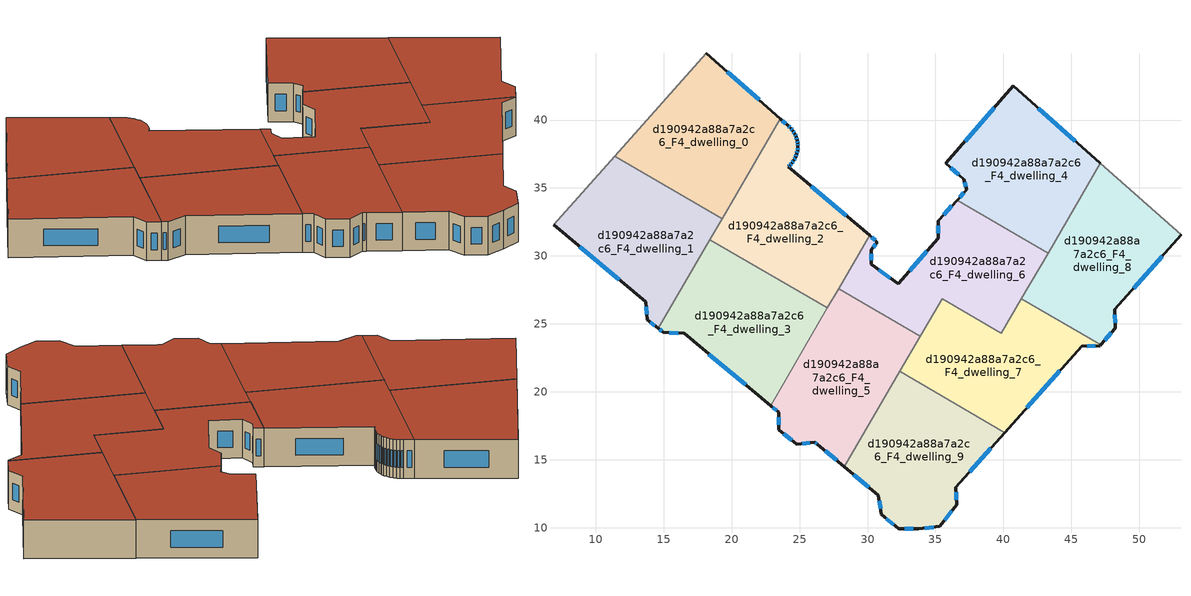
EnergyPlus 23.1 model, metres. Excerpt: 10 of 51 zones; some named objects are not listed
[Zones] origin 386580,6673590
d190942a88a7a2c6_F4_dwelling_0
 floor to d190942a88a7a2c6_F3_dwelling_0 (EU_floor_Construction): 23.57,40.1 19.29,32.75 11.39,37.34 18.14,44.93 z12
 wall outside (EU_wall_Construction): 23.57,40.1 18.14,44.93 z12:15
 wall to d190942a88a7a2c6_F4_dwelling_1 (EU_wall_Construction): 11.39,37.34 19.29,32.75 z12:15
 wall adiabatic (EU_wall_Construction): 18.14,44.93 11.39,37.34 z12:15
 wall to d190942a88a7a2c6_F4_dwelling_2 (EU_wall_Construction): 19.29,32.75 23.57,40.1 z12:15
 window (EU_Window_Construction): 22.02,41.48 19.69,43.55 z12.86:14.14
 roof outside (EU_roof_Construction): 19.29,32.75 23.57,40.1 18.14,44.93 11.39,37.34 z15
d190942a88a7a2c6_F4_dwelling_1
 floor to d190942a88a7a2c6_F3_dwelling_1 (EU_floor_Construction): 19.29,32.75 14.59,24.67 13.77,25.31 13.69,26.63 6.89,32.28 11.39,37.34 z12
 wall outside (EU_wall_Construction): 6.89,32.28 13.69,26.63 13.77,25.31 14.59,24.67 z12:15
 wall adiabatic (EU_wall_Construction): 11.39,37.34 6.89,32.28 z12:15
 wall to d190942a88a7a2c6_F4_dwelling_3 (EU_wall_Construction): 14.59,24.67 18.39,31.2 z12:15
 wall to d190942a88a7a2c6_F4_dwelling_2 (EU_wall_Construction): 18.39,31.2 19.29,32.75 z12:15
 window (EU_Window_Construction): 14.01,25.13 14.36,24.86 / 13.71,26.25 13.75,25.69 / 8.83,30.67 11.74,28.24 z12.86:14.14
 roof outside (EU_roof_Construction): 14.59,24.67 19.29,32.75 11.39,37.34 6.89,32.28 13.69,26.63 13.77,25.31 z15
d190942a88a7a2c6_F4_dwelling_2
 floor to d190942a88a7a2c6_F3_dwelling_2 (EU_floor_Construction): 24.82,38.51 24.86,38.26 24.87,38.07 24.87,38.01 24.85,37.75 24.79,37.5 24.7,37.27 24.58,37.04 24.43,36.83 24.26,36.64 24.17,36.56 30.15,31.5 27.04,26.17 18.39,31.2 23.57,40.1 24.16,39.58 24.34,39.41 24.51,39.21 24.64,38.99 24.75,38.76 z12
 wall outside (EU_wall_Construction): 30.15,31.5 24.17,36.56 24.26,36.64 24.43,36.83 24.58,37.04 24.7,37.27 24.79,37.5 24.85,37.75 24.87,38.01 24.87,38.07 24.86,38.26 24.82,38.51 24.75,38.76 24.64,38.99 24.51,39.21 24.34,39.41 24.16,39.58 23.57,40.1 z12:15
 wall to d190942a88a7a2c6_F4_dwelling_3 (EU_wall_Construction): 18.39,31.2 27.04,26.17 z12:15
 wall to d190942a88a7a2c6_F4_dwelling_6 (EU_wall_Construction): 27.87,27.59 30.15,31.5 z12:15
 wall to d190942a88a7a2c6_F4_dwelling_5 (EU_wall_Construction): 27.04,26.17 27.87,27.59 z12:15
 window (EU_Window_Construction): 23.99,39.73 23.74,39.95 / 24.29,39.45 24.21,39.53 / 24.46,39.27 24.39,39.35 / 24.6,39.05 24.54,39.15 / 24.72,38.83 24.67,38.93 / 24.8,38.58 24.77,38.69 / 24.85,38.34 24.83,38.44 / 24.87,38.13 24.87,38.21 / 24.86,37.83 24.87,37.94 / 24.81,37.58 24.83,37.68 / 24.73,37.33 24.77,37.44 / 24.62,37.1 24.67,37.2 / 24.48,36.89 24.54,36.98 / 24.31,36.7 24.38,36.78 / 24.19,36.59 24.23,36.62 / 28.44,32.95 25.88,35.12 z12.86:14.14
 roof outside (EU_roof_Construction): 27.04,26.17 30.15,31.5 24.17,36.56 24.26,36.64 24.43,36.83 24.58,37.04 24.7,37.27 24.79,37.5 24.85,37.75 24.87,38.01 24.87,38.07 24.86,38.26 24.82,38.51 24.75,38.76 24.64,38.99 24.51,39.21 24.34,39.41 24.16,39.58 23.57,40.1 18.39,31.2 z15
d190942a88a7a2c6_F4_dwelling_3
 floor to d190942a88a7a2c6_F3_dwelling_3 (EU_floor_Construction): 27.04,26.17 22.87,18.99 16.49,24.29 14.97,24.38 14.59,24.67 18.39,31.2 z12
 wall outside (EU_wall_Construction): 14.59,24.67 14.97,24.38 16.49,24.29 22.87,18.99 z12:15
 wall to d190942a88a7a2c6_F4_dwelling_5 (EU_wall_Construction): 22.87,18.99 27.04,26.17 z12:15
 window (EU_Window_Construction): 15.4,24.36 16.06,24.32 / 14.7,24.59 14.86,24.47 / 18.32,22.77 21.05,20.5 z12.86:14.14
 roof outside (EU_roof_Construction): 22.87,18.99 27.04,26.17 18.39,31.2 14.59,24.67 14.97,24.38 16.49,24.29 z15
d190942a88a7a2c6_F4_dwelling_4
 floor to d190942a88a7a2c6_F3_dwelling_4 (EU_floor_Construction): 47.14,36.82 43.29,30.21 36.59,34.11 37.29,34.87 37.09,35.65 35.76,36.83 40.73,42.51 z12
 wall outside (EU_wall_Construction): 47.14,36.82 40.73,42.51 35.76,36.83 37.09,35.65 37.29,34.87 36.59,34.11 z12:15
 wall to d190942a88a7a2c6_F4_dwelling_6 (EU_wall_Construction): 36.59,34.11 43.29,30.21 z12:15
 wall to d190942a88a7a2c6_F4_dwelling_8 (EU_wall_Construction): 43.29,30.21 47.14,36.82 z12:15
 window (EU_Window_Construction): 36.14,36.5 36.71,35.99 / 39.31,40.89 37.18,38.45 / 45.31,38.44 42.56,40.88 / 37.09,34.65 36.79,34.32 / 37.15,35.43 37.23,35.09 z12.86:14.14
 roof outside (EU_roof_Construction): 43.29,30.21 47.14,36.82 40.73,42.51 35.76,36.83 37.09,35.65 37.29,34.87 36.59,34.11 z15
d190942a88a7a2c6_F4_dwelling_5
 floor to d190942a88a7a2c6_F3_dwelling_5 (EU_floor_Construction): 33.88,24.09 28.29,14.48 26.31,16.12 26.11,16.29 24.81,16.14 23.46,17.2 23.48,18.47 22.87,18.99 27.87,27.59 z12
 wall outside (EU_wall_Construction): 22.87,18.99 23.48,18.47 23.46,17.2 24.81,16.14 26.11,16.29 26.31,16.12 28.29,14.48 z12:15
 wall to d190942a88a7a2c6_F4_dwelling_6 (EU_wall_Construction): 33.88,24.09 27.87,27.59 z12:15
 wall to d190942a88a7a2c6_F4_dwelling_9 (EU_wall_Construction): 28.29,14.48 32.37,21.49 z12:15
 wall to d190942a88a7a2c6_F4_dwelling_7 (EU_wall_Construction): 32.37,21.49 33.88,24.09 z12:15
 window (EU_Window_Construction): 26.16,16.24 26.25,16.17 / 25.18,16.18 25.74,16.25 / 23.84,16.9 24.42,16.44 / 23.48,18.11 23.46,17.56 / 23.04,18.84 23.31,18.62 / 26.87,15.65 27.72,14.95 z12.86:14.14
 roof outside (EU_roof_Construction): 28.29,14.48 33.88,24.09 27.87,27.59 22.87,18.99 23.48,18.47 23.46,17.2 24.81,16.14 26.11,16.29 26.31,16.12 z15
d190942a88a7a2c6_F4_dwelling_6
 floor to d190942a88a7a2c6_F3_dwelling_6 (EU_floor_Construction): 43.29,30.21 39.85,24.3 35.48,26.84 33.88,24.09 27.87,27.59 30.15,31.5 30.73,31.02 30.29,30.46 30.28,29.38 32.24,27.95 35.21,31.28 35.2,32.59 36.59,34.11 z12
 wall outside (EU_wall_Construction): 36.59,34.11 35.2,32.59 35.21,31.28 32.24,27.95 30.28,29.38 30.29,30.46 30.73,31.02 30.15,31.5 z12:15
 wall to d190942a88a7a2c6_F4_dwelling_7 (EU_wall_Construction): 33.88,24.09 35.48,26.84 39.85,24.3 41.33,26.84 z12:15
 wall to d190942a88a7a2c6_F4_dwelling_8 (EU_wall_Construction): 41.33,26.84 43.29,30.21 z12:15
 window (EU_Window_Construction): 35.2,32.22 35.21,31.66 / 36.19,33.67 35.6,33.03 / 30.56,31.16 30.32,31.37 / 30.41,30.62 30.6,30.86 / 30.28,29.69 30.29,30.15 / 31.68,28.35 30.84,28.97 / 34.36,30.33 33.09,28.9 z12.86:14.14
 roof outside (EU_roof_Construction): 39.85,24.3 43.29,30.21 36.59,34.11 35.2,32.59 35.21,31.28 32.24,27.95 30.28,29.38 30.29,30.46 30.73,31.02 30.15,31.5 27.87,27.59 33.88,24.09 35.48,26.84 z15
d190942a88a7a2c6_F4_dwelling_7
 floor to d190942a88a7a2c6_F3_dwelling_7 (EU_floor_Construction): 47.17,23.44 47.13,23.4 45.77,23.35 40.1,16.99 32.37,21.49 35.48,26.84 39.85,24.3 41.33,26.84 z12
 wall outside (EU_wall_Construction): 40.1,16.99 45.77,23.35 47.13,23.4 47.17,23.44 z12:15
 wall to d190942a88a7a2c6_F4_dwelling_8 (EU_wall_Construction): 47.17,23.44 41.33,26.84 z12:15
 wall to d190942a88a7a2c6_F4_dwelling_9 (EU_wall_Construction): 32.37,21.49 40.1,16.99 z12:15
 window (EU_Window_Construction): 46.16,23.36 46.74,23.38 / 41.72,18.81 44.15,21.53 z12.86:14.14
 roof outside (EU_roof_Construction): 47.13,23.4 47.17,23.44 41.33,26.84 39.85,24.3 35.48,26.84 32.37,21.49 40.1,16.99 45.77,23.35 z15
d190942a88a7a2c6_F4_dwelling_8
 floor to d190942a88a7a2c6_F3_dwelling_8 (EU_floor_Construction): 53.07,31.55 48.18,26.06 48.24,24.68 47.17,23.44 41.33,26.84 47.14,36.82 z12
 wall outside (EU_wall_Construction): 47.17,23.44 48.24,24.68 48.18,26.06 53.07,31.55 z12:15
 wall adiabatic (EU_wall_Construction): 53.07,31.55 47.14,36.82 z12:15
 window (EU_Window_Construction): 49.58,27.63 51.67,29.98 / 48.22,25.08 48.2,25.67 / 47.48,23.8 47.94,24.33 z12.86:14.14
 roof outside (EU_roof_Construction): 48.24,24.68 48.18,26.06 53.07,31.55 47.14,36.82 41.33,26.84 47.17,23.44 z15
d190942a88a7a2c6_F4_dwelling_9
 floor to d190942a88a7a2c6_F3_dwelling_9 (EU_floor_Construction): 40.1,16.99 36.51,12.96 36.55,11.68 35.32,10.1 33.78,9.9 32.31,9.91 31.02,10.97 30.79,12.39 28.29,14.48 32.37,21.49 z12
 wall outside (EU_wall_Construction): 28.29,14.48 30.79,12.39 31.02,10.97 32.31,9.91 33.78,9.9 35.32,10.1 36.55,11.68 36.51,12.96 40.1,16.99 z12:15
 window (EU_Window_Construction): 37.54,14.11 39.08,15.84 / 36.54,12.04 36.52,12.6 / 35.67,10.55 36.2,11.23 / 34.22,9.96 34.88,10.05 / 32.73,9.91 33.36,9.9 / 31.39,10.67 31.95,10.21 / 30.86,11.99 30.96,11.38 / 29,13.88 30.07,12.99 z12.86:14.14
 roof outside (EU_roof_Construction): 36.55,11.68 36.51,12.96 40.1,16.99 32.37,21.49 28.29,14.48 30.79,12.39 31.02,10.97 32.31,9.91 33.78,9.9 35.32,10.1 z15
[Building]
EU S2 Campaign: North Axis=0; Terrain=City; Solar Distribution=FullExterior
[Site:Location]
Helsinki-Vantaa.AP: Latitude=60.317; Longitude=24.963; Time Zone=2; Elevation=54.6
[SizingPeriod:WeatherFileDays]
AnnualSizingPeriod: Begin Month=1; Begin Day of Month=1; End Month=12; End Day of Month=31; Day of Week for Start Day=Monday; Use Weather File Daylight Saving Period=No; Use Weather File Rain and Snow Indicators=No
[MATERIAL]
EU_InternalMass_Material: Roughness=MediumRough; Thickness=0.1; Conductivity=1; Density=1800; Specific Heat=900; Thermal Absorptance=0.9; Solar Absorptance=0.7; Visible Absorptance=0.7
[MATERIAL:NOMASS] Roughness=MediumRough; Thermal Absorptance=0.9; Solar Absorptance=0.7; Visible Absorptance=0.7
Name | Thermal Resistance
EU_wall_NoMass | 1.10183
EU_roof_NoMass; EU_floor_NoMass | 1.70606
[WINDOWMATERIAL:SIMPLEGLAZINGSYSTEM]
EU_Window_SimpleGlazing: UFactor=3.11035; Solar Heat Gain Coefficient=0.8; Visible Transmittance=0.8
[CONSTRUCTION]
EU_wall_Construction: EU_wall_NoMass
EU_roof_Construction: EU_roof_NoMass
EU_floor_Construction: EU_floor_NoMass
EU_Window_Construction: EU_Window_SimpleGlazing
EU_InternalMass_Construction: EU_InternalMass_Material
[ZONE] Type=1; Multiplier=1; Ceiling Height=autocalculate; Floor Area=autocalculate; Part of Total Floor Area=Yes
Name | Volume
d190942a88a7a2c6_F4_dwelling_0 | 227.279
d190942a88a7a2c6_F4_dwelling_1; d190942a88a7a2c6_F4_dwelling_2 | 227.269
d190942a88a7a2c6_F4_dwelling_3 | 227.28
d190942a88a7a2c6_F4_dwelling_4 | 227.283
d190942a88a7a2c6_F4_dwelling_5 | 227.29
d190942a88a7a2c6_F4_dwelling_6; d190942a88a7a2c6_F4_dwelling_8 | 227.284
d190942a88a7a2c6_F4_dwelling_7 | 227.254
d190942a88a7a2c6_F4_dwelling_9 | 227.267
[INTERNALMASS] Construction=EU_InternalMass_Construction
Name | Zone or ZoneList | Surface Area
d190942a88a7a2c6_F4_dwelling_0_EU_InternalMass | d190942a88a7a2c6_F4_dwelling_0 | 75.7588
d190942a88a7a2c6_F4_dwelling_1_EU_InternalMass | d190942a88a7a2c6_F4_dwelling_1 | 75.7554
d190942a88a7a2c6_F4_dwelling_2_EU_InternalMass | d190942a88a7a2c6_F4_dwelling_2 | 75.7551
d190942a88a7a2c6_F4_dwelling_3_EU_InternalMass | d190942a88a7a2c6_F4_dwelling_3 | 75.7593
d190942a88a7a2c6_F4_dwelling_4_EU_InternalMass | d190942a88a7a2c6_F4_dwelling_4 | 75.7609
d190942a88a7a2c6_F4_dwelling_5_EU_InternalMass | d190942a88a7a2c6_F4_dwelling_5 | 75.7632
d190942a88a7a2c6_F4_dwelling_6_EU_InternalMass | d190942a88a7a2c6_F4_dwelling_6 | 75.76
d190942a88a7a2c6_F4_dwelling_7_EU_InternalMass | d190942a88a7a2c6_F4_dwelling_7 | 75.7513
d190942a88a7a2c6_F4_dwelling_8_EU_InternalMass | d190942a88a7a2c6_F4_dwelling_8 | 75.76
d190942a88a7a2c6_F4_dwelling_9_EU_InternalMass | d190942a88a7a2c6_F4_dwelling_9 | 75.7567
[OTHEREQUIPMENT] Fuel Type=Electricity; Design Level Calculation Method=Watts/Area; Power per Zone Floor Area=1; Fraction Latent=0; Fraction Radiant=0; Fraction Lost=0; Carbon Dioxide Generation Rate=0; EndUse Subcategory=EU_Step8_InternalGains
Name | Zone or ZoneList or Space or SpaceList | Schedule
EU_Step8_InternalGain_d190942a88a7a2c6_F4_dwelling_0_f000 | d190942a88a7a2c6_F4_dwelling_0 | EU_Step8_GainSchedule_d190942a88a7a2c6_F4_dwelling_0_f000
EU_Step8_InternalGain_d190942a88a7a2c6_F4_dwelling_1_f000 | d190942a88a7a2c6_F4_dwelling_1 | EU_Step8_GainSchedule_d190942a88a7a2c6_F4_dwelling_1_f000
EU_Step8_InternalGain_d190942a88a7a2c6_F4_dwelling_2_f000 | d190942a88a7a2c6_F4_dwelling_2 | EU_Step8_GainSchedule_d190942a88a7a2c6_F4_dwelling_2_f000
EU_Step8_InternalGain_d190942a88a7a2c6_F4_dwelling_3_f000 | d190942a88a7a2c6_F4_dwelling_3 | EU_Step8_GainSchedule_d190942a88a7a2c6_F4_dwelling_3_f000
EU_Step8_InternalGain_d190942a88a7a2c6_F4_dwelling_4_f000 | d190942a88a7a2c6_F4_dwelling_4 | EU_Step8_GainSchedule_d190942a88a7a2c6_F4_dwelling_4_f000
EU_Step8_InternalGain_d190942a88a7a2c6_F4_dwelling_5_f000 | d190942a88a7a2c6_F4_dwelling_5 | EU_Step8_GainSchedule_d190942a88a7a2c6_F4_dwelling_5_f000
EU_Step8_InternalGain_d190942a88a7a2c6_F4_dwelling_6_f000 | d190942a88a7a2c6_F4_dwelling_6 | EU_Step8_GainSchedule_d190942a88a7a2c6_F4_dwelling_6_f000
EU_Step8_InternalGain_d190942a88a7a2c6_F4_dwelling_7_f000 | d190942a88a7a2c6_F4_dwelling_7 | EU_Step8_GainSchedule_d190942a88a7a2c6_F4_dwelling_7_f000
EU_Step8_InternalGain_d190942a88a7a2c6_F4_dwelling_8_f000 | d190942a88a7a2c6_F4_dwelling_8 | EU_Step8_GainSchedule_d190942a88a7a2c6_F4_dwelling_8_f000
EU_Step8_InternalGain_d190942a88a7a2c6_F4_dwelling_9_f000 | d190942a88a7a2c6_F4_dwelling_9 | EU_Step8_GainSchedule_d190942a88a7a2c6_F4_dwelling_9_f000
[ZONEVENTILATION:DESIGNFLOWRATE] Schedule=EU_AlwaysOn; Design Flow Rate Calculation Method=AirChanges/Hour; Air Changes per Hour=0.756316; Ventilation Type=Natural; Fan Pressure Rise=0; Fan Total Efficiency=1; Constant Term Coefficient=1; Temperature Term Coefficient=0; Velocity Term Coefficient=0; Velocity Squared Term Coefficient=0; Minimum Indoor Temperature=-100; Maximum Indoor Temperature=100; Delta Temperature=-100; Minimum Outdoor Temperature=-100; Maximum Outdoor Temperature=100; Maximum Wind Speed=40
Name | Zone or ZoneList or Space or SpaceList
EU_ConstantAir_d190942a88a7a2c6_F4_dwelling_0 | d190942a88a7a2c6_F4_dwelling_0
EU_ConstantAir_d190942a88a7a2c6_F4_dwelling_1 | d190942a88a7a2c6_F4_dwelling_1
EU_ConstantAir_d190942a88a7a2c6_F4_dwelling_2 | d190942a88a7a2c6_F4_dwelling_2
EU_ConstantAir_d190942a88a7a2c6_F4_dwelling_3 | d190942a88a7a2c6_F4_dwelling_3
EU_ConstantAir_d190942a88a7a2c6_F4_dwelling_4 | d190942a88a7a2c6_F4_dwelling_4
EU_ConstantAir_d190942a88a7a2c6_F4_dwelling_5 | d190942a88a7a2c6_F4_dwelling_5
EU_ConstantAir_d190942a88a7a2c6_F4_dwelling_6 | d190942a88a7a2c6_F4_dwelling_6
EU_ConstantAir_d190942a88a7a2c6_F4_dwelling_7 | d190942a88a7a2c6_F4_dwelling_7
EU_ConstantAir_d190942a88a7a2c6_F4_dwelling_8 | d190942a88a7a2c6_F4_dwelling_8
EU_ConstantAir_d190942a88a7a2c6_F4_dwelling_9 | d190942a88a7a2c6_F4_dwelling_9
[HVACTEMPLATE:ZONE:IDEALLOADSAIRSYSTEM] System Availability Schedule=EU_AlwaysOn; Maximum Heating Supply Air Temperature=50; Minimum Cooling Supply Air Temperature=13; Maximum Heating Supply Air Humidity Ratio=0.0156; Minimum Cooling Supply Air Humidity Ratio=0.0077; Heating Limit=NoLimit; Cooling Limit=NoLimit; Heating Availability Schedule=EU_AlwaysOn; Cooling Availability Schedule=EU_CoolingOff; Dehumidification Control Type=ConstantSensibleHeatRatio; Cooling Sensible Heat Ratio=0.7; Dehumidification Setpoint=60; Humidification Control Type=None; Humidification Setpoint=30; Outdoor Air Method=None; Outdoor Air Flow Rate per Person=0.00944; Outdoor Air Flow Rate per Zone Floor Area=0; Outdoor Air Flow Rate per Zone=0; Demand Controlled Ventilation Type=None; Outdoor Air Economizer Type=NoEconomizer; Heat Recovery Type=None; Sensible Heat Recovery Effectiveness=0.7; Latent Heat Recovery Effectiveness=0.65
Name | Template Thermostat
d190942a88a7a2c6_F4_dwelling_0 | EU_HeatOnly_d190942a88a7a2c6_F4_dwelling_0
d190942a88a7a2c6_F4_dwelling_1 | EU_HeatOnly_d190942a88a7a2c6_F4_dwelling_1
d190942a88a7a2c6_F4_dwelling_2 | EU_HeatOnly_d190942a88a7a2c6_F4_dwelling_2
d190942a88a7a2c6_F4_dwelling_3 | EU_HeatOnly_d190942a88a7a2c6_F4_dwelling_3
d190942a88a7a2c6_F4_dwelling_4 | EU_HeatOnly_d190942a88a7a2c6_F4_dwelling_4
d190942a88a7a2c6_F4_dwelling_5 | EU_HeatOnly_d190942a88a7a2c6_F4_dwelling_5
d190942a88a7a2c6_F4_dwelling_6 | EU_HeatOnly_d190942a88a7a2c6_F4_dwelling_6
d190942a88a7a2c6_F4_dwelling_7 | EU_HeatOnly_d190942a88a7a2c6_F4_dwelling_7
d190942a88a7a2c6_F4_dwelling_8 | EU_HeatOnly_d190942a88a7a2c6_F4_dwelling_8
d190942a88a7a2c6_F4_dwelling_9 | EU_HeatOnly_d190942a88a7a2c6_F4_dwelling_9
[SIZING:ZONE] Zone Cooling Design Supply Air Temperature Input Method=SupplyAirTemperature; Zone Cooling Design Supply Air Temperature=13; Zone Heating Design Supply Air Temperature Input Method=SupplyAirTemperature; Zone Heating Design Supply Air Temperature=50; Zone Cooling Design Supply Air Humidity Ratio=0.008; Zone Heating Design Supply Air Humidity Ratio=0.008; Cooling Design Air Flow Method=DesignDay; Cooling Design Air Flow Rate=0; Cooling Minimum Air Flow per Zone Floor Area=0.000762; Cooling Minimum Air Flow=0; Cooling Minimum Air Flow Fraction=0.2; Heating Design Air Flow Method=DesignDay; Heating Design Air Flow Rate=0; Heating Maximum Air Flow per Zone Floor Area=0.002032; Heating Maximum Air Flow=0.141576; Heating Maximum Air Flow Fraction=0.3; Account for Dedicated Outdoor Air System=No; Dedicated Outdoor Air System Control Strategy=NeutralSupplyAir; Dedicated Outdoor Air Low Setpoint Temperature for Design=autosize; Dedicated Outdoor Air High Setpoint Temperature for Design=autosize; Zone Load Sizing Method=Sensible Load Only No Latent Load; Zone Latent Cooling Design Supply Air Humidity Ratio Input Method=HumidityRatioDifference; Zone Cooling Design Supply Air Humidity Ratio Difference=0.005; Zone Latent Heating Design Supply Air Humidity Ratio Input Method=HumidityRatioDifference; Zone Humidification Design Supply Air Humidity Ratio Difference=0.005
d190942a88a7a2c6_F4_dwelling_0; d190942a88a7a2c6_F4_dwelling_1; d190942a88a7a2c6_F4_dwelling_2; d190942a88a7a2c6_F4_dwelling_3; d190942a88a7a2c6_F4_dwelling_4; d190942a88a7a2c6_F4_dwelling_5; d190942a88a7a2c6_F4_dwelling_6; d190942a88a7a2c6_F4_dwelling_7; d190942a88a7a2c6_F4_dwelling_8; d190942a88a7a2c6_F4_dwelling_9
[SCHEDULE:CONSTANT]
Name | Hourly Value
EU_AlwaysOn | 1
EU_CoolingOff | 0
[SCHEDULE:FILE] Column Number=1; Rows to Skip at Top=0; Number of Hours of Data=8760; Column Separator=Comma; Interpolate to Timestep=No; Minutes per Item=60; Adjust Schedule for Daylight Savings=Yes
Name | File
EU_Step8_GainSchedule_d190942a88a7a2c6_F4_dwelling_0_f000 | ../../schedules/d190942a88a7a2c6/d190942a88a7a2c6_F4_dwelling_0_f000_gain.csv
EU_Step8_GainSchedule_d190942a88a7a2c6_F4_dwelling_1_f000 | ../../schedules/d190942a88a7a2c6/d190942a88a7a2c6_F4_dwelling_1_f000_gain.csv
EU_Step8_GainSchedule_d190942a88a7a2c6_F4_dwelling_2_f000 | ../../schedules/d190942a88a7a2c6/d190942a88a7a2c6_F4_dwelling_2_f000_gain.csv
EU_Step8_GainSchedule_d190942a88a7a2c6_F4_dwelling_3_f000 | ../../schedules/d190942a88a7a2c6/d190942a88a7a2c6_F4_dwelling_3_f000_gain.csv
EU_Step8_GainSchedule_d190942a88a7a2c6_F4_dwelling_4_f000 | ../../schedules/d190942a88a7a2c6/d190942a88a7a2c6_F4_dwelling_4_f000_gain.csv
EU_Step8_GainSchedule_d190942a88a7a2c6_F4_dwelling_5_f000 | ../../schedules/d190942a88a7a2c6/d190942a88a7a2c6_F4_dwelling_5_f000_gain.csv
EU_Step8_GainSchedule_d190942a88a7a2c6_F4_dwelling_6_f000 | ../../schedules/d190942a88a7a2c6/d190942a88a7a2c6_F4_dwelling_6_f000_gain.csv
EU_Step8_GainSchedule_d190942a88a7a2c6_F4_dwelling_7_f000 | ../../schedules/d190942a88a7a2c6/d190942a88a7a2c6_F4_dwelling_7_f000_gain.csv
EU_Step8_GainSchedule_d190942a88a7a2c6_F4_dwelling_8_f000 | ../../schedules/d190942a88a7a2c6/d190942a88a7a2c6_F4_dwelling_8_f000_gain.csv
EU_Step8_GainSchedule_d190942a88a7a2c6_F4_dwelling_9_f000 | ../../schedules/d190942a88a7a2c6/d190942a88a7a2c6_F4_dwelling_9_f000_gain.csv
